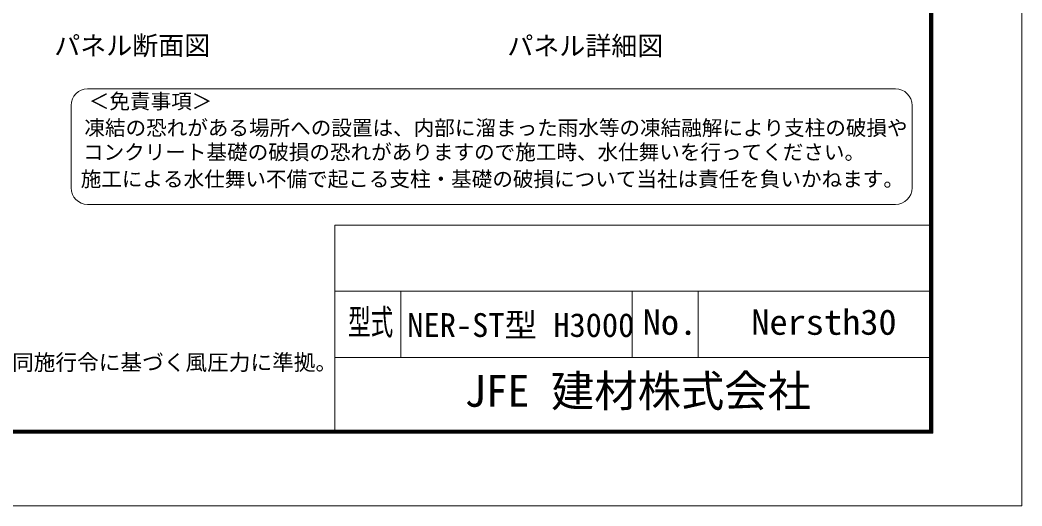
# Model space of a CAD drawing. Units: millimetres, scale not verified. Extents: x -4200 to 4200, y -2970 to 2970.
# Drawn here: x 1167 to 4200, y -2970 to -1499 of the extents above; entities that cross this region are included whole.
import ezdxf
from ezdxf.enums import TextEntityAlignment as Align

# ---------------------------------------------------------------- set-up
doc = ezdxf.new("R2010")
doc.units = ezdxf.units.MM
doc.header["$LTSCALE"] = 10
doc.layers.add('0-0_D-TTL-TXT', color=7, linetype='Continuous', lineweight=9)
doc.layers.add('0-E_D-TTL', color=7, linetype='Continuous', lineweight=9)
doc.styles.add('ＭＳ ゴシック', font='')
doc.styles.get('ＭＳ ゴシック').set_extended_font_data('MS Gothic')

msp = doc.modelspace()

# ---------------------------------------------------------------- linework, layer by layer
at = {"layer": '0-0_D-TTL-TXT', "color": 2}
for p, q in [((3817.42, -1706.98), (1371.87, -1706.98)), ((1321.87, -1756.98), (1321.87, -2006.98)), ((3867.42, -2006.98), (3867.42, -1756.98)), ((1371.87, -2056.98), (3817.42, -2056.98))]:
    msp.add_line(p, q, dxfattribs=at)
for centre, start, end in [((1371.87, -1756.98), 90, 180), ((3817.42, -1756.98), 0, 90), ((1371.87, -2006.98), 180, 270), ((3817.42, -2006.98), 270, 0)]:
    msp.add_arc(centre, 50, start, end, dxfattribs=at)
at = {"layer": '0-E_D-TTL'}
for p, q in [((2120, -2120), (2120, -2740)), ((2120, -2120), (3920, -2120)), ((2120, -2320), (3920, -2320)), ((2320, -2320), (2320, -2520)), ((3020, -2320), (3020, -2520)), ((3220, -2320), (3220, -2520)), ((2120, -2520), (3920, -2520))]:
    msp.add_line(p, q, dxfattribs=at)
at = {"layer": '0-E_D-TTL', "color": 2}
msp.add_lwpolyline([(-4200, 2970), (4200, 2970), (4200, -2970), (-4200, -2970)], close=True, dxfattribs=at)
at = {"layer": '0-E_D-TTL'}
for points in [[(-3930, 2750), (3930, 2750), (3930, -2750), (-3930, -2750)], [(-3927.5, 2747.5), (3927.5, 2747.5), (3927.5, -2747.5), (-3927.5, -2747.5)], [(-3925, 2745), (3925, 2745), (3925, -2745), (-3925, -2745)], [(-3922.5, 2742.5), (3922.5, 2742.5), (3922.5, -2742.5), (-3922.5, -2742.5)], [(-3920, 2740), (3920, 2740), (3920, -2740), (-3920, -2740)]]:
    msp.add_lwpolyline(points, close=True, dxfattribs=at)

# ---------------------------------------------------------------- texts
at = {"layer": '0-0_D-TTL-TXT', "style": 'ＭＳ ゴシック'}
for s, height, p in [('パネル断面図', 57.7, (1270.86, -1622.07)), ('パネル詳細図', 57.7, (2642.22, -1622.98)), ('＜免責事項＞ \u3000\u3000', 45.67, (1375.58, -1781.16)), ('凍結の恐れがある場所への設置は、内部に溜まった雨水等の凍結融解により支柱の破損や', 45.67, (1362.06, -1861.65)), ('コンクリート基礎の破損の恐れがありますので施工時、水仕舞いを行ってください。', 45.67, (1357.95, -1935.08)), ('施工による水仕舞い不備で起こる支柱・基礎の破損について当社は責任を負いかねます。 ', 45.67, (1350.95, -2016.57)), ('NER-ST型 H3000', 72.14, (2339.39, -2479.96)), ('（設計条件）風荷重：昭和57年改正 建築基準法・同施行令に基づく風圧力に準拠。', 48.09, (-332.45, -2573.6)), ('JFE 建材株式会社', 96.19, (2512.38, -2698.5))]:
    msp.add_text(s, height=height, dxfattribs=at).set_placement(p, align=Align.BOTTOM_LEFT)
for s, height, width, p in [('型式', 76.97, 0.65, (2160.27, -2474.8)), ('No.', 76.98, 1.05, (3052, -2474.8)), ('Nersth30', 76.98, 1.05, (3380.67, -2474.8))]:
    msp.add_text(s, height=height, dxfattribs=dict(at, width=width)).set_placement(p, align=Align.BOTTOM_LEFT)

doc.saveas('drawing.dxf')
